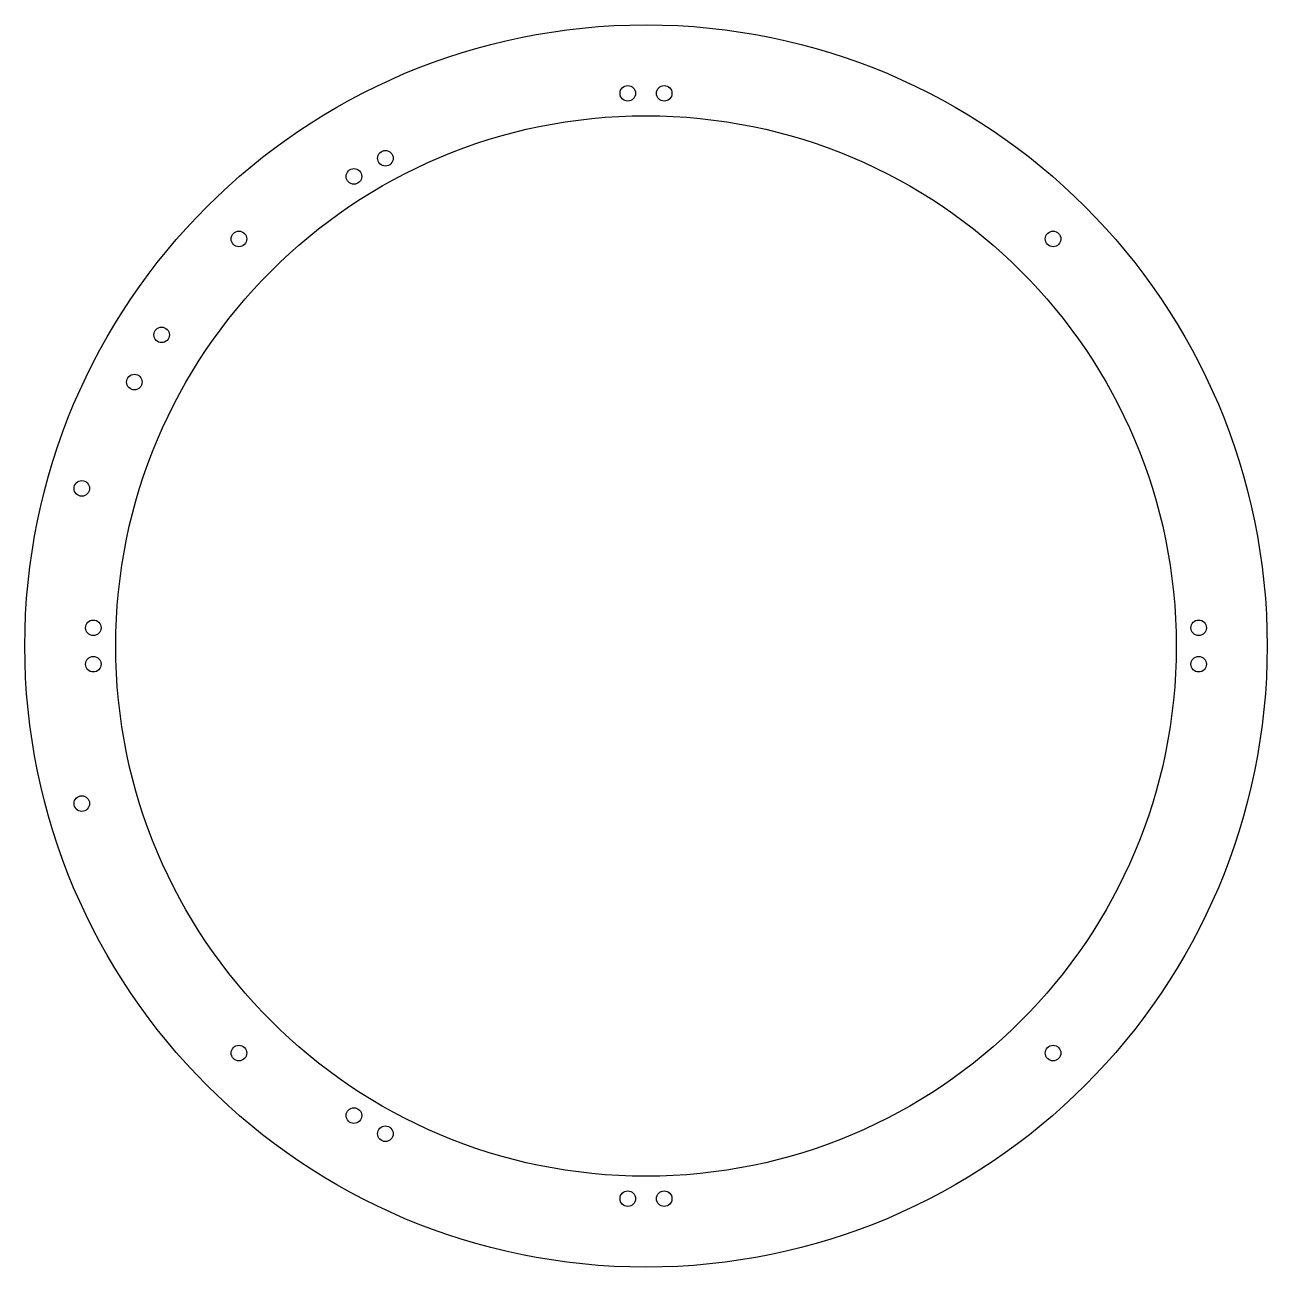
# Model space of a CAD drawing. Header units: millimetres. Extents: x -260 to 260, y -260 to 260.
import ezdxf

# ---------------------------------------------------------------- set-up
doc = ezdxf.new("R2010")
doc.units = ezdxf.units.MM

msp = doc.modelspace()

# ---------------------------------------------------------------- linework, layer by layer
for centre, radius in [((0, 0, 4.76), 260.35), ((-7.62, 231.65, 4.76), 3.26), ((7.62, 231.65, 4.76), 3.26), ((0, 0, 4.76), 222.25), ((-109.23, 204.42, 4.76), 3.26), ((-122.42, 196.81, 4.76), 3.26), ((-170.62, 170.62, 4.76), 3.26), ((170.62, 170.62, 4.76), 3.26), ((-203.02, 130.41, 4.76), 3.26), ((-214.45, 110.62, 4.76), 3.26), ((-236.47, 66.04, 4.76), 3.26), ((-231.65, 7.62, 4.76), 3.26), ((231.65, 7.62, 4.76), 3.26), ((-231.65, -7.62, 4.76), 3.26), ((231.65, -7.62, 4.76), 3.26), ((-236.47, -66.04, 4.76), 3.26), ((-170.62, -170.62, 4.76), 3.26), ((170.62, -170.62, 4.76), 3.26), ((-122.42, -196.81, 4.76), 3.26), ((-109.23, -204.42, 4.76), 3.26), ((-7.62, -231.65, 4.76), 3.26), ((7.62, -231.65, 4.76), 3.26)]:
    msp.add_circle(centre, radius)

doc.saveas('drawing.dxf')
